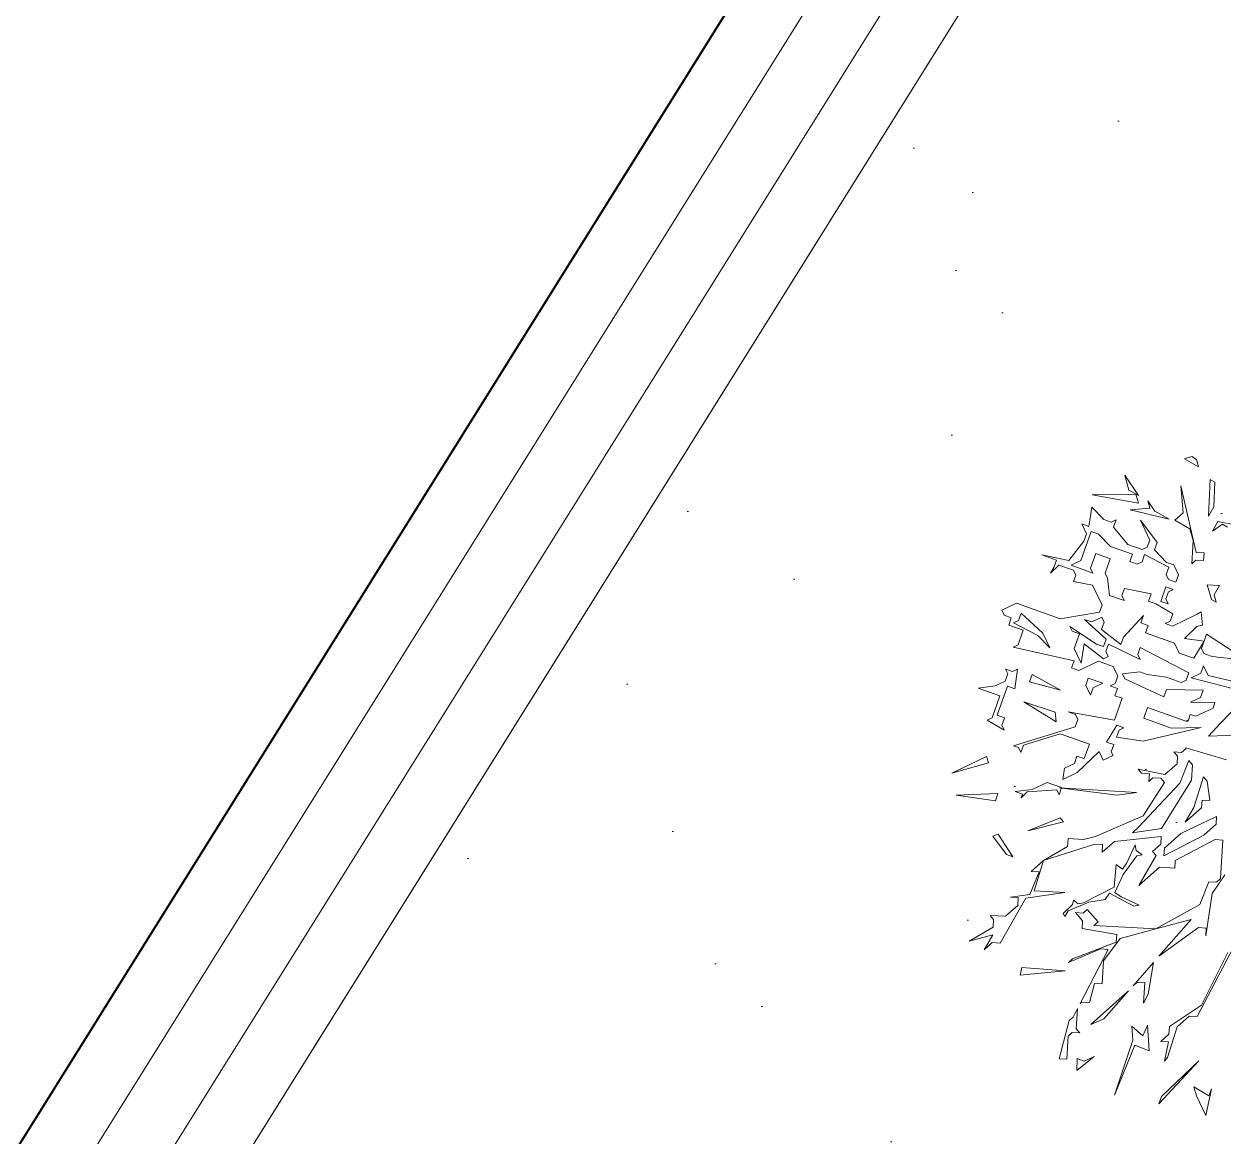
# Model space of a CAD drawing. Header units: millimetres. Extents: x -38151500 to -27467627, y -20617104 to -20349562.
# Drawn here: x -32394410 to -32392596, y -20490487 to -20488804 of the extents above; entities that cross this region are included whole.
import ezdxf
from ezdxf.xclip import XClip

# ---------------------------------------------------------------- set-up
doc = ezdxf.new("R2010")
doc.units = ezdxf.units.MM
doc.header["$MEASUREMENT"] = 0
doc.header["$XCLIPFRAME"] = 0
doc.layers.add('!!! ПОДОСНОВА', color=7, linetype='Continuous')
for name, color, linetype, lineweight in [('Новый_ГП_Граница участка_Ном._пера__1', 1, 'Continuous', 40), ('Новый_ГП_Ограждение_Ном._пера__152', 152, 'Continuous', 18), ('Новый_ГП_озеленение_газон_Ном._пера__74', 74, 'Continuous', 20), ('Новый_ГП_озеленение_газон_Ном._пера__94', 94, 'Continuous', 5), ('Чертеж_1_Новый_ГП_Топография_Ном._пера__253', 252, 'Continuous', 18)]:
    doc.layers.add(name, color=color, linetype=linetype, lineweight=lineweight)
doc.layers.add('Новый_ГП_озеленение_кустарники_Ном._пера__10', color=7, linetype='Continuous', lineweight=5, true_color=0x616d3a)
pattern_1 = [(37.5, (5709271.23, 0), (-24.0004694, 734.119856), [0, -579.12, 0, -647.7, 0, -619.125]), (7.5, (5709271.2, 0), (674.284925, 1075.23765), [0, -312.42, 0, -521.97, 0, -200.025]), (327.5, (5708802.6, 0), (1186.488555, 2.155777), [0, -190.5, 0, -685.8, 0, -895.35]), (317.5, (5708802.6, 0), (1145.334679, 334.393985), [0, -95.25, 0, -449.58, 0, -514.35])]

# ---------------------------------------------------------------- blocks, each defined once
blk = doc.blocks.new('Чертеж_5_1', base_point=(5709271.2, 0))
at = {"layer": 'Чертеж_1_Новый_ГП_Топография_Ном._пера__253', "color": 252, "lineweight": 18, "flags": 128}
blk.add_lwpolyline([(-32381958.8, -20466500), (-32362558.8, -20478480), (-32360088.8, -20474480), (-32355648.8, -20486530), (-32365378.8, -20500140), (-32364518.8, -20500700), (-32375878.8, -20516190), (-32376208.8, -20516730), (-32376478.8, -20516560), (-32400958.8, -20500980), (-32390278.8, -20483870), (-32391988.8, -20482750)], close=True, dxfattribs=at)

msp = doc.modelspace()

# ---------------------------------------------------------------- hatches: boundary and pattern name
at = {"layer": 'Новый_ГП_озеленение_газон_Ном._пера__74', "linetype": 'Continuous', "lineweight": 20}
h = msp.add_hatch(dxfattribs=at)
h.set_pattern_fill('AR_SAND_0005', color=74, style=0, pattern_type=2)
h.set_pattern_definition(pattern_1)
h.paths.add_polyline_path([(-32398350.35, -20497367.72), (-32396559.02, -20498487.23), (-32385931.21, -20481480.46), (-32389482.56, -20479260.77), (-32391580.09, -20482659.05), (-32389868.85, -20483779.86)])
h = msp.add_hatch(dxfattribs=at)
h.set_pattern_fill('AR_SAND_0005', color=74, style=0, pattern_type=2)
h.set_pattern_definition(pattern_1)
h.paths.add_polyline_path([(-32399843.27, -20499759.47), (-32400546.81, -20500886.58), (-32376306.25, -20516314.19), (-32376128.16, -20516022.78), (-32367023.74, -20503608.39), (-32369114.56, -20502301.71, -0.3182453), (-32373938.91, -20505219.97, -0.0136448), (-32376453.02, -20505175.46, 0.258872), (-32380779.38, -20507125.97, -0.3493763), (-32386844.9, -20507972.13, -0.1724048), (-32392006.42, -20500598.54, -0.0780291), (-32392242.85, -20497436.84, -0.2668386), (-32389829.69, -20493744.62, -0.0041241), (-32387722.3, -20492991.46, 0.3045295), (-32386935.14, -20491985.23, -0.0082483), (-32387037.3, -20491100.93), (-32389717.06, -20489426.28), (-32395713.89, -20499021.83), (-32394834.76, -20499571.23), (-32396318.37, -20501945.51)])

# ---------------------------------------------------------------- linework, layer by layer
at = {"layer": 'Новый_ГП_Граница участка_Ном._пера__1', "color": 1, "lineweight": 40}
msp.add_lwpolyline([(-32381958.77, -20466500), (-32362558.77, -20478480), (-32360088.77, -20474480), (-32355648.77, -20486530), (-32365378.77, -20500140), (-32364518.77, -20500700), (-32375878.77, -20516190), (-32376208.77, -20516730), (-32376478.77, -20516560), (-32400958.77, -20500980), (-32390278.77, -20483870), (-32391988.77, -20482750)], close=True, dxfattribs=at)
at = {"layer": 'Новый_ГП_Ограждение_Ном._пера__152', "color": 152, "lineweight": 18}
msp.add_lwpolyline([(-32381893.65, -20466775.27), (-32362493.68, -20478755.25), (-32360134.41, -20474934.58), (-32355873.04, -20486499.81), (-32365662.95, -20500193.61), (-32364805.09, -20500752.22), (-32376045.03, -20516078.52), (-32376274.02, -20516453.24), (-32400684.13, -20500917.72), (-32390005.49, -20483809.91), (-32391716.31, -20482689.37)], close=True, dxfattribs=at)
msp.add_lwpolyline([(-32398432.67, -20497499.61), (-32398602.33, -20497393.7), (-32390142.13, -20483839.95), (-32391852.54, -20482719.68), (-32389235.85, -20478480.27), (-32389066.19, -20478586.19), (-32391580.09, -20482659.05), (-32389868.85, -20483779.86), (-32398432.73, -20497499.7)], dxfattribs=at)
at = {"layer": 'Новый_ГП_озеленение_газон_Ном._пера__94', "color": 94, "lineweight": 5}
msp.add_lwpolyline([(-32389482.56, -20479260.77), (-32391580.09, -20482659.05), (-32389868.85, -20483779.86), (-32398350.35, -20497367.72), (-32396559.02, -20498487.23), (-32385931.21, -20481480.46)], close=True, dxfattribs=at)
at = {"layer": 'Новый_ГП_озеленение_кустарники_Ном._пера__10', "color": 77, "lineweight": 5, "true_color": 0x616d3a}
for p, q in [((-32392642.77, -20489458.56), (-32392654.04, -20489461.68)), ((-32392654.04, -20489461.68), (-32392632.45, -20489473.91)), ((-32392635.57, -20489462.64), (-32392642.77, -20489458.56)), ((-32392632.45, -20489473.91), (-32392635.57, -20489462.64)), ((-32392723.6, -20489517.36), (-32392744.24, -20489486.66)), ((-32392744.24, -20489486.66), (-32392737.99, -20489509.21)), ((-32392737.99, -20489509.21), (-32392723.6, -20489517.36)), ((-32392655.94, -20489543.71), (-32392659.38, -20489502.49)), ((-32392659.38, -20489502.49), (-32392636.01, -20489603.48)), ((-32392614.93, -20489493.34), (-32392617.79, -20489548.76)), ((-32392607.73, -20489497.41), (-32392614.93, -20489493.34)), ((-32392609.64, -20489534.36), (-32392607.73, -20489497.41)), ((-32392727.64, -20489515.45), (-32392793.73, -20489516.34)), ((-32392793.73, -20489516.34), (-32392723.68, -20489528.87)), ((-32392723.68, -20489528.87), (-32392727.64, -20489515.45)), ((-32392698.88, -20489540.86), (-32392709.2, -20489525.51)), ((-32392709.2, -20489525.51), (-32392706.08, -20489536.79)), ((-32392794.1, -20489534.84), (-32392798.41, -20489564.35)), ((-32392775.99, -20489553.71), (-32392794.1, -20489534.84)), ((-32392706.08, -20489536.79), (-32392735.83, -20489538.96)), ((-32392735.83, -20489538.96), (-32392677.29, -20489553.09)), ((-32392677.29, -20489553.09), (-32392698.88, -20489540.86)), ((-32392668.3, -20489554.7), (-32392655.94, -20489543.71)), ((-32392617.79, -20489548.76), (-32392609.64, -20489534.36)), ((-32392798.41, -20489564.35), (-32392809.43, -20489560.42)), ((-32392809.43, -20489560.42), (-32392802.33, -20489575.37)), ((-32392764.97, -20489557.63), (-32392775.99, -20489553.71)), ((-32392757.5, -20489554.08), (-32392764.97, -20489557.63)), ((-32392761.42, -20489565.1), (-32392757.5, -20489554.08)), ((-32392695.3, -20489588.66), (-32392720.51, -20489554.84)), ((-32392720.51, -20489554.84), (-32392706.32, -20489584.73)), ((-32392645.63, -20489567.75), (-32392668.3, -20489554.7)), ((-32392603.4, -20489556.91), (-32392611.55, -20489571.3)), ((-32392611.55, -20489571.3), (-32392596.2, -20489560.98)), ((-32392577.73, -20489561.94), (-32392603.4, -20489556.91)), ((-32392596.2, -20489560.98), (-32392589, -20489565.06)), ((-32392810.56, -20489615.9), (-32392794.86, -20489571.82)), ((-32392802.33, -20489575.37), (-32392806.26, -20489586.39)), ((-32392794.86, -20489571.82), (-32392783.84, -20489575.75)), ((-32392783.84, -20489575.75), (-32392765.72, -20489594.62)), ((-32392739.76, -20489591.45), (-32392761.42, -20489565.1)), ((-32392640.82, -20489585.61), (-32392645.63, -20489567.75)), ((-32392806.26, -20489586.39), (-32392829.05, -20489615.53)), ((-32392765.72, -20489594.62), (-32392732.66, -20489606.39)), ((-32392717.72, -20489599.3), (-32392739.76, -20489591.45)), ((-32392710.24, -20489595.75), (-32392717.72, -20489599.3)), ((-32392706.32, -20489584.73), (-32392710.24, -20489595.75)), ((-32392699.22, -20489599.68), (-32392695.3, -20489588.66)), ((-32392681.11, -20489618.55), (-32392699.22, -20489599.68)), ((-32392642.88, -20489620.65), (-32392640.82, -20489585.61)), ((-32392829.05, -20489615.53), (-32392869.59, -20489607.3)), ((-32392869.59, -20489607.3), (-32392847.55, -20489615.15)), ((-32392847.55, -20489615.15), (-32392851.47, -20489626.17)), ((-32392825.51, -20489623), (-32392810.56, -20489615.9)), ((-32392788.14, -20489605.26), (-32392795.99, -20489627.3)), ((-32392766.1, -20489613.11), (-32392788.14, -20489605.26)), ((-32392773.95, -20489635.15), (-32392766.1, -20489613.11)), ((-32392732.66, -20489606.39), (-32392736.59, -20489617.41)), ((-32392736.59, -20489617.41), (-32392725.57, -20489621.34)), ((-32392725.57, -20489621.34), (-32392718.09, -20489617.79)), ((-32392718.09, -20489617.79), (-32392714.17, -20489606.77)), ((-32392714.17, -20489606.77), (-32392677.56, -20489626.02)), ((-32392670.09, -20489622.47), (-32392681.11, -20489618.55)), ((-32392636.7, -20489615.15), (-32392642.88, -20489620.65)), ((-32392625.02, -20489615.84), (-32392636.7, -20489615.15)), ((-32392636.01, -20489603.48), (-32392624.33, -20489604.16)), ((-32392624.33, -20489604.16), (-32392625.02, -20489615.84)), ((-32392856.58, -20489634.7), (-32392844, -20489622.62)), ((-32392851.47, -20489626.17), (-32392856.58, -20489634.7)), ((-32392844, -20489622.62), (-32392821.96, -20489630.47)), ((-32392792.44, -20489634.78), (-32392825.51, -20489623)), ((-32392821.96, -20489630.47), (-32392818.41, -20489637.95)), ((-32392795.99, -20489627.3), (-32392792.44, -20489634.78)), ((-32392770.4, -20489642.63), (-32392773.95, -20489635.15)), ((-32392677.56, -20489626.02), (-32392681.48, -20489637.04)), ((-32392681.48, -20489637.04), (-32392677.94, -20489644.51)), ((-32392662.99, -20489637.42), (-32392670.09, -20489622.47)), ((-32392666.92, -20489648.44), (-32392662.99, -20489637.42)), ((-32392818.41, -20489637.95), (-32392821.77, -20489647.39)), ((-32392821.77, -20489647.39), (-32392792.82, -20489653.27)), ((-32392792.82, -20489653.27), (-32392778.63, -20489683.16)), ((-32392767.23, -20489668.59), (-32392770.4, -20489642.63)), ((-32392681.86, -20489655.53), (-32392689.71, -20489677.57)), ((-32392670.84, -20489659.46), (-32392681.86, -20489655.53)), ((-32392677.94, -20489644.51), (-32392666.92, -20489648.44)), ((-32392600.97, -20489653.35), (-32392619.44, -20489652.39)), ((-32392619.44, -20489652.39), (-32392613.2, -20489674.94)), ((-32392609.12, -20489667.74), (-32392600.97, -20489653.35)), ((-32392745.19, -20489676.44), (-32392767.23, -20489668.59)), ((-32392744.81, -20489657.95), (-32392748.74, -20489668.97)), ((-32392748.74, -20489668.97), (-32392745.19, -20489676.44)), ((-32392704.28, -20489666.18), (-32392744.81, -20489657.95)), ((-32392708.21, -20489677.2), (-32392704.28, -20489666.18)), ((-32392682.24, -20489674.03), (-32392678.31, -20489663.01)), ((-32392678.31, -20489663.01), (-32392670.84, -20489659.46)), ((-32392606, -20489679.02), (-32392609.12, -20489667.74)), ((-32392908.08, -20489680.52), (-32392930.5, -20489691.16)), ((-32392930.5, -20489691.16), (-32392926.95, -20489698.63)), ((-32392841.96, -20489704.07), (-32392908.08, -20489680.52)), ((-32392778.63, -20489683.16), (-32392782.56, -20489694.18)), ((-32392697.18, -20489681.12), (-32392708.21, -20489677.2)), ((-32392671.6, -20489696.44), (-32392697.18, -20489681.12)), ((-32392689.71, -20489677.57), (-32392678.69, -20489681.5)), ((-32392678.69, -20489681.5), (-32392682.24, -20489674.03)), ((-32392613.2, -20489674.94), (-32392606, -20489679.02)), ((-32392926.95, -20489698.63), (-32392915.93, -20489702.56)), ((-32392915.93, -20489702.56), (-32392919.86, -20489713.58)), ((-32392912.39, -20489710.03), (-32392904.91, -20489706.48)), ((-32392875.78, -20489729.28), (-32392912.39, -20489710.03)), ((-32392904.91, -20489706.48), (-32392900.99, -20489695.46)), ((-32392900.99, -20489695.46), (-32392868.3, -20489725.73)), ((-32392782.56, -20489694.18), (-32392841.96, -20489704.07)), ((-32392772.29, -20489735.09), (-32392804.97, -20489704.82)), ((-32392804.97, -20489704.82), (-32392793.95, -20489708.75)), ((-32392793.95, -20489708.75), (-32392779.01, -20489701.65)), ((-32392775.46, -20489709.13), (-32392779.38, -20489720.15)), ((-32392779.01, -20489701.65), (-32392775.46, -20489709.13)), ((-32392746.32, -20489731.92), (-32392716.06, -20489699.24)), ((-32392716.06, -20489699.24), (-32392719.98, -20489710.26)), ((-32392682.99, -20489711.01), (-32392675.52, -20489707.46)), ((-32392675.52, -20489707.46), (-32392671.6, -20489696.44)), ((-32392634.61, -20489697.2), (-32392671.97, -20489714.94)), ((-32392628.82, -20489693.24), (-32392634.61, -20489697.2)), ((-32392626.73, -20489713.8), (-32392628.82, -20489693.24)), ((-32392919.86, -20489713.58), (-32392897.82, -20489721.43)), ((-32392897.82, -20489721.43), (-32392905.67, -20489743.47)), ((-32392868.3, -20489725.73), (-32392857.66, -20489748.15)), ((-32392823.84, -20489722.94), (-32392827.39, -20489715.47)), ((-32392827.39, -20489715.47), (-32392787.24, -20489742.19)), ((-32392812.82, -20489726.86), (-32392823.84, -20489722.94)), ((-32392820.67, -20489748.9), (-32392812.82, -20489726.86)), ((-32392779.38, -20489720.15), (-32392750.25, -20489742.94)), ((-32392719.98, -20489710.26), (-32392708.96, -20489714.18)), ((-32392708.96, -20489714.18), (-32392712.88, -20489725.2)), ((-32392712.88, -20489725.2), (-32392668.8, -20489740.9)), ((-32392671.97, -20489714.94), (-32392682.99, -20489711.01)), ((-32392653.86, -20489733.81), (-32392634.99, -20489715.69)), ((-32392634.99, -20489715.69), (-32392626.73, -20489713.8)), ((-32392620.42, -20489727.09), (-32392624.34, -20489738.11)), ((-32392559.88, -20489766.67), (-32392620.42, -20489727.09)), ((-32392905.67, -20489743.47), (-32392913.14, -20489747.02)), ((-32392857.66, -20489748.15), (-32392875.78, -20489729.28)), ((-32392805.73, -20489741.81), (-32392810.03, -20489771.32)), ((-32392776.59, -20489764.61), (-32392805.73, -20489741.81)), ((-32392787.24, -20489742.19), (-32392776.21, -20489746.11)), ((-32392776.21, -20489746.11), (-32392772.29, -20489735.09)), ((-32392768.74, -20489742.56), (-32392772.67, -20489753.58)), ((-32392721.11, -20489765.74), (-32392768.74, -20489742.56)), ((-32392750.25, -20489742.94), (-32392746.32, -20489731.92)), ((-32392668.8, -20489740.9), (-32392661.71, -20489755.85)), ((-32392624.34, -20489738.11), (-32392653.86, -20489733.81)), ((-32392639.67, -20489763.7), (-32392624.34, -20489738.11)), ((-32392624.34, -20489738.11), (-32392628.27, -20489749.13)), ((-32392913.14, -20489747.02), (-32392821.05, -20489767.4)), ((-32392810.03, -20489771.32), (-32392820.67, -20489748.9)), ((-32392769.12, -20489761.06), (-32392776.59, -20489764.61)), ((-32392772.67, -20489753.58), (-32392769.12, -20489761.06)), ((-32392720.73, -20489747.24), (-32392724.66, -20489758.26)), ((-32392724.66, -20489758.26), (-32392721.11, -20489765.74)), ((-32392647.52, -20489785.74), (-32392720.73, -20489747.24)), ((-32392661.71, -20489755.85), (-32392639.67, -20489763.7)), ((-32392628.27, -20489749.13), (-32392624.72, -20489756.6)), ((-32392624.72, -20489756.6), (-32392613.7, -20489760.53)), ((-32392613.7, -20489760.53), (-32392603.86, -20489761.96)), ((-32392603.86, -20489761.96), (-32392559.88, -20489766.67)), ((-32392913.89, -20489784), (-32392924.92, -20489780.08)), ((-32392924.92, -20489780.08), (-32392921.37, -20489787.55)), ((-32392906.42, -20489780.46), (-32392913.89, -20489784)), ((-32392910.72, -20489809.97), (-32392906.42, -20489780.46)), ((-32392821.05, -20489767.4), (-32392824.98, -20489778.42)), ((-32392824.98, -20489778.42), (-32392813.96, -20489782.34)), ((-32392813.96, -20489782.34), (-32392784.06, -20489768.15)), ((-32392784.06, -20489768.15), (-32392762.02, -20489776)), ((-32392762.02, -20489776), (-32392754.93, -20489790.95)), ((-32392625.1, -20489775.1), (-32392629.02, -20489786.12)), ((-32392618, -20489790.04), (-32392625.1, -20489775.1)), ((-32392925.29, -20489798.57), (-32392940.24, -20489805.67)), ((-32392921.37, -20489787.55), (-32392925.29, -20489798.57)), ((-32392884.38, -20489788.31), (-32392888.31, -20489799.33)), ((-32392888.31, -20489799.33), (-32392841.52, -20489811.84)), ((-32392841.52, -20489811.84), (-32392884.38, -20489788.31)), ((-32392799.39, -20489793.74), (-32392803.31, -20489804.76)), ((-32392777.35, -20489801.59), (-32392799.39, -20489793.74)), ((-32392754.93, -20489790.95), (-32392758.85, -20489801.97)), ((-32392747.46, -20489787.4), (-32392721.49, -20489784.23)), ((-32392743.91, -20489794.87), (-32392747.46, -20489787.4)), ((-32392685.26, -20489821.97), (-32392743.91, -20489794.87)), ((-32392721.49, -20489784.23), (-32392710.47, -20489788.16)), ((-32392710.47, -20489788.16), (-32392680.96, -20489792.46)), ((-32392680.96, -20489792.46), (-32392658.91, -20489800.31)), ((-32392658.91, -20489800.31), (-32392651.44, -20489796.76)), ((-32392651.44, -20489796.76), (-32392647.52, -20489785.74)), ((-32392629.02, -20489786.12), (-32392643.97, -20489793.21)), ((-32392643.97, -20489793.21), (-32392581.39, -20489809.29)), ((-32392566.45, -20489802.19), (-32392618, -20489790.04)), ((-32392940.24, -20489805.67), (-32392966.2, -20489808.84)), ((-32392966.2, -20489808.84), (-32392933.14, -20489820.61)), ((-32392937.44, -20489850.13), (-32392921.74, -20489806.05)), ((-32392921.74, -20489806.05), (-32392910.72, -20489809.97)), ((-32392803.31, -20489804.76), (-32392796.22, -20489819.71)), ((-32392796.22, -20489819.71), (-32392792.29, -20489808.69)), ((-32392792.29, -20489808.69), (-32392777.35, -20489801.59)), ((-32392758.85, -20489801.97), (-32392766.33, -20489805.52)), ((-32392766.33, -20489805.52), (-32392755.31, -20489809.44)), ((-32392755.31, -20489809.44), (-32392759.23, -20489820.46)), ((-32392681.33, -20489810.95), (-32392685.26, -20489821.97)), ((-32392625.85, -20489812.08), (-32392681.33, -20489810.95)), ((-32392629.78, -20489823.1), (-32392625.85, -20489812.08)), ((-32392933.14, -20489820.61), (-32392944.92, -20489853.67)), ((-32392896.73, -20489829.83), (-32392848.28, -20489859.81)), ((-32392849.53, -20489845.36), (-32392896.73, -20489829.83)), ((-32392748.21, -20489824.39), (-32392759.99, -20489857.45)), ((-32392759.23, -20489820.46), (-32392748.21, -20489824.39)), ((-32392644.72, -20489830.2), (-32392629.78, -20489823.1)), ((-32392607.74, -20489830.95), (-32392644.72, -20489830.2)), ((-32392610.68, -20489839.22), (-32392607.74, -20489830.95)), ((-32392599.98, -20489862.27), (-32392568.91, -20489830.62)), ((-32392944.92, -20489853.67), (-32392952.39, -20489857.22)), ((-32392926.42, -20489854.05), (-32392937.44, -20489850.13)), ((-32392930.35, -20489865.07), (-32392926.42, -20489854.05)), ((-32392848.28, -20489859.81), (-32392849.53, -20489845.36)), ((-32392759.99, -20489857.45), (-32392830.03, -20489844.92)), ((-32392830.03, -20489844.92), (-32392819.01, -20489848.84)), ((-32392819.01, -20489848.84), (-32392815.47, -20489856.32)), ((-32392715.53, -20489854.66), (-32392709.64, -20489838.12)), ((-32392674.2, -20489869.37), (-32392715.53, -20489854.66)), ((-32392709.64, -20489838.12), (-32392651.78, -20489858.73)), ((-32392648.04, -20489856.96), (-32392645.1, -20489848.69)), ((-32392645.1, -20489848.69), (-32392636.84, -20489851.64)), ((-32392636.84, -20489851.64), (-32392610.68, -20489839.22)), ((-32392952.39, -20489857.22), (-32392926.8, -20489872.55)), ((-32392926.8, -20489872.55), (-32392930.35, -20489865.07)), ((-32392819.39, -20489867.34), (-32392912.49, -20489896.27)), ((-32392815.47, -20489856.32), (-32392819.39, -20489867.34)), ((-32392771.76, -20489890.51), (-32392756.44, -20489864.92)), ((-32392752.89, -20489872.39), (-32392756.82, -20489883.41)), ((-32392756.44, -20489864.92), (-32392745.42, -20489868.85)), ((-32392745.42, -20489868.85), (-32392752.89, -20489872.39)), ((-32392716.23, -20489889.33), (-32392628.46, -20489868.37)), ((-32392628.46, -20489868.37), (-32392674.2, -20489869.37)), ((-32392651.78, -20489858.73), (-32392648.04, -20489856.96)), ((-32392648.04, -20489856.96), (-32392651.78, -20489858.73)), ((-32392651.78, -20489858.73), (-32392649.03, -20489859.71)), ((-32392649.03, -20489859.71), (-32392648.04, -20489856.96)), ((-32392617.51, -20489881.47), (-32392599.98, -20489862.27)), ((-32392897.67, -20489895.34), (-32392841.81, -20489877.98)), ((-32392841.81, -20489877.98), (-32392797.73, -20489893.68)), ((-32392760.74, -20489894.43), (-32392771.76, -20489890.51)), ((-32392756.82, -20489883.41), (-32392716.23, -20489889.33)), ((-32392563.85, -20489879.56), (-32392617.51, -20489881.47)), ((-32392912.49, -20489896.27), (-32392905.14, -20489898.89)), ((-32392905.14, -20489898.89), (-32392901.59, -20489906.36)), ((-32392901.59, -20489906.36), (-32392897.67, -20489895.34)), ((-32392816.18, -20489936.78), (-32392783.16, -20489905.08)), ((-32392797.73, -20489893.68), (-32392805.58, -20489915.72)), ((-32392783.16, -20489905.08), (-32392776.95, -20489918.16)), ((-32392764.67, -20489905.46), (-32392760.74, -20489894.43)), ((-32392762, -20489911.06), (-32392764.67, -20489905.46)), ((-32392664.44, -20489911.77), (-32392669.94, -20489905.59)), ((-32392669.94, -20489905.59), (-32392658.26, -20489906.28)), ((-32392658.26, -20489906.28), (-32392652.08, -20489900.78)), ((-32392652.08, -20489900.78), (-32392651.76, -20489899.58)), ((-32392651.76, -20489899.58), (-32392590.48, -20489917.6)), ((-32392953.52, -20489912.7), (-32393005.83, -20489937.54)), ((-32393005.83, -20489937.54), (-32392950.36, -20489921.79)), ((-32392950.36, -20489921.79), (-32392953.52, -20489912.7)), ((-32392820.52, -20489922.82), (-32392835.47, -20489929.91)), ((-32392816.6, -20489911.8), (-32392820.52, -20489922.82)), ((-32392805.58, -20489915.72), (-32392816.6, -20489911.8)), ((-32392776.95, -20489918.16), (-32392762, -20489911.06)), ((-32392683.67, -20489939.94), (-32392665.13, -20489923.45)), ((-32392665.13, -20489923.45), (-32392664.44, -20489911.77)), ((-32392647.27, -20489918.64), (-32392661, -20489952.99)), ((-32392641.77, -20489924.82), (-32392647.27, -20489918.64)), ((-32392643.14, -20489948.18), (-32392641.77, -20489924.82)), ((-32392835.47, -20489929.91), (-32392837.98, -20489947.13)), ((-32392837.98, -20489947.13), (-32392816.18, -20489936.78)), ((-32392718.71, -20489937.88), (-32392724.21, -20489931.7)), ((-32392724.21, -20489931.7), (-32392683.67, -20489939.94)), ((-32392707.03, -20489938.57), (-32392718.71, -20489937.88)), ((-32392707.72, -20489950.25), (-32392707.03, -20489938.57)), ((-32392701.53, -20489944.75), (-32392707.72, -20489950.25)), ((-32392689.86, -20489945.44), (-32392701.53, -20489944.75)), ((-32392684.36, -20489951.62), (-32392689.86, -20489945.44)), ((-32392625.28, -20489943.37), (-32392639.7, -20489989.4)), ((-32392619.79, -20489949.55), (-32392625.28, -20489943.37)), ((-32392884.23, -20489962.22), (-32392910.2, -20489965.39)), ((-32392891.7, -20489965.77), (-32392847.24, -20489962.97)), ((-32392861.81, -20489951.58), (-32392884.23, -20489962.22)), ((-32392839.77, -20489959.43), (-32392861.81, -20489951.58)), ((-32392847.24, -20489962.97), (-32392843.7, -20489970.45)), ((-32392843.7, -20489970.45), (-32392839.77, -20489959.43)), ((-32392755.8, -20489970.86), (-32392843.05, -20489959.87)), ((-32392843.05, -20489959.87), (-32392726.26, -20489966.73)), ((-32392661, -20489952.99), (-32392723.51, -20490019.63)), ((-32392716.64, -20490002.46), (-32392684.36, -20489951.62)), ((-32392688.48, -20490021.69), (-32392643.14, -20489948.18)), ((-32392615.66, -20489979.09), (-32392619.79, -20489949.55)), ((-32392936.16, -20489968.56), (-32392999.11, -20489970.97)), ((-32392999.11, -20489970.97), (-32392940.09, -20489979.58)), ((-32392940.09, -20489979.58), (-32392936.16, -20489968.56)), ((-32392910.2, -20489965.39), (-32392899.17, -20489969.31)), ((-32392901.14, -20489974.82), (-32392891.7, -20489965.77)), ((-32392899.17, -20489969.31), (-32392901.14, -20489974.82)), ((-32392726.26, -20489966.73), (-32392755.8, -20489970.86)), ((-32392628.03, -20489990.08), (-32392627.34, -20489978.41)), ((-32392627.34, -20489978.41), (-32392615.66, -20489979.09)), ((-32392639.7, -20489989.4), (-32392652.76, -20490012.07)), ((-32392652.76, -20490012.07), (-32392628.03, -20489990.08)), ((-32392890.67, -20490025.06), (-32392842.22, -20490005.3)), ((-32392836.84, -20490011.58), (-32392890.67, -20490025.06)), ((-32392842.22, -20490005.3), (-32392836.84, -20490011.58)), ((-32392788.77, -20490033.37), (-32392716.64, -20490002.46)), ((-32392605.36, -20490003.14), (-32392659.62, -20490029.24)), ((-32392624.59, -20490031.3), (-32392606.04, -20490014.81)), ((-32392606.04, -20490014.81), (-32392605.36, -20490003.14)), ((-32392943.66, -20490033.23), (-32392936.02, -20490030.06)), ((-32392923.31, -20490060.6), (-32392943.66, -20490033.23)), ((-32392936.02, -20490030.06), (-32392913.38, -20490064.15)), ((-32392806.63, -20490038.18), (-32392788.77, -20490033.37)), ((-32392689.16, -20490033.37), (-32392759.92, -20490040.93)), ((-32392723.51, -20490019.63), (-32392732.79, -20490027.88)), ((-32392732.79, -20490027.88), (-32392688.48, -20490021.69)), ((-32392689.85, -20490045.05), (-32392689.16, -20490033.37)), ((-32392685.04, -20490062.91), (-32392624.59, -20490031.3)), ((-32392659.62, -20490029.24), (-32392684.35, -20490051.23)), ((-32392789.46, -20490045.05), (-32392867.08, -20490069.79)), ((-32392867.08, -20490069.79), (-32392830.68, -20490048.49)), ((-32392830.68, -20490048.49), (-32392829.99, -20490036.81)), ((-32392829.99, -20490036.81), (-32392806.63, -20490038.18)), ((-32392777.78, -20490045.74), (-32392789.46, -20490045.05)), ((-32392759.92, -20490040.93), (-32392778.47, -20490057.42)), ((-32392778.47, -20490057.42), (-32392777.78, -20490045.74)), ((-32392740.94, -20490073.47), (-32392728.45, -20490046.38)), ((-32392728.45, -20490046.38), (-32392727.16, -20490054.56)), ((-32392727.16, -20490054.56), (-32392717.71, -20490061.44)), ((-32392702.21, -20490056.04), (-32392689.85, -20490045.05)), ((-32392684.35, -20490051.23), (-32392685.04, -20490062.91)), ((-32392607.41, -20490038.17), (-32392667.86, -20490069.78)), ((-32392595.74, -20490038.86), (-32392607.41, -20490038.17)), ((-32392599.17, -20490097.25), (-32392595.74, -20490038.86)), ((-32392913.38, -20490064.15), (-32392923.31, -20490060.6)), ((-32392885.63, -20490086.28), (-32392867.08, -20490069.79)), ((-32392867.08, -20490069.79), (-32392881.51, -20490115.82)), ((-32392725.88, -20490062.73), (-32392746.54, -20490091.09)), ((-32392717.71, -20490061.44), (-32392725.88, -20490062.73)), ((-32392722.82, -20490107.56), (-32392696.72, -20490062.22)), ((-32392696.72, -20490062.22), (-32392702.21, -20490056.04)), ((-32392667.86, -20490069.78), (-32392668.55, -20490081.45)), ((-32392887.69, -20490121.31), (-32392873.95, -20490086.96)), ((-32392873.95, -20490086.96), (-32392885.63, -20490086.28)), ((-32392760.32, -20490110.01), (-32392757.28, -20490076.04)), ((-32392746.54, -20490091.09), (-32392759.03, -20490118.18)), ((-32392757.28, -20490076.04), (-32392747.83, -20490082.92)), ((-32392747.83, -20490082.92), (-32392740.94, -20490073.47)), ((-32392691.91, -20490080.08), (-32392722.82, -20490107.56)), ((-32392668.55, -20490081.45), (-32392691.91, -20490080.08)), ((-32392630.76, -20490136.41), (-32392617.03, -20490102.06)), ((-32392617.03, -20490102.06), (-32392605.35, -20490102.75)), ((-32392592.98, -20490091.75), (-32392612.22, -20490119.92)), ((-32392605.35, -20490102.75), (-32392599.17, -20490097.25)), ((-32392893.87, -20490126.81), (-32392933.02, -20490194.82)), ((-32392917.23, -20490125.44), (-32392887.69, -20490121.31)), ((-32392905.55, -20490126.12), (-32392917.23, -20490125.44)), ((-32392906.24, -20490137.8), (-32392905.55, -20490126.12)), ((-32392834.79, -20490118.56), (-32392893.87, -20490126.81)), ((-32392881.51, -20490115.82), (-32392834.79, -20490118.56)), ((-32392806.78, -20490134.06), (-32392760.32, -20490110.01)), ((-32392767.2, -20490119.46), (-32392774.09, -20490128.92)), ((-32392730.67, -20490138.84), (-32392767.2, -20490119.46)), ((-32392759.03, -20490118.18), (-32392749.58, -20490125.07)), ((-32392749.58, -20490125.07), (-32392722.49, -20490137.56)), ((-32392612.22, -20490119.92), (-32392621.83, -20490183.81)), ((-32392924.78, -20490154.29), (-32392906.24, -20490137.8)), ((-32392837.7, -20490150.04), (-32392823.12, -20490136.62)), ((-32392798.61, -20490132.77), (-32392830.01, -20490146.08)), ((-32392823.12, -20490136.62), (-32392822.04, -20490130.17)), ((-32392822.04, -20490130.17), (-32392814.95, -20490135.34)), ((-32392814.95, -20490135.34), (-32392806.78, -20490134.06)), ((-32392807.31, -20490149.47), (-32392801.13, -20490143.98)), ((-32392801.13, -20490143.98), (-32392784.64, -20490162.52)), ((-32392774.09, -20490128.92), (-32392798.61, -20490132.77)), ((-32392722.49, -20490137.56), (-32392730.67, -20490138.84)), ((-32392697.4, -20490173.51), (-32392630.76, -20490136.41)), ((-32392942.64, -20490159.1), (-32392948.14, -20490152.92)), ((-32392948.14, -20490152.92), (-32392924.78, -20490154.29)), ((-32392943.33, -20490170.78), (-32392942.64, -20490159.1)), ((-32392834.77, -20490154.4), (-32392837.7, -20490150.04)), ((-32392830.01, -20490146.08), (-32392834.77, -20490154.4)), ((-32392808, -20490161.15), (-32392818.99, -20490148.79)), ((-32392818.99, -20490148.79), (-32392807.31, -20490149.47)), ((-32392808.68, -20490172.83), (-32392808, -20490161.15)), ((-32392784.64, -20490162.52), (-32392790.82, -20490168.02)), ((-32392643.81, -20490159.08), (-32392697.4, -20490173.51)), ((-32392692.66, -20490214.8), (-32392643.81, -20490159.08)), ((-32392979.74, -20490192.08), (-32392943.33, -20490170.78)), ((-32392756.47, -20490181.76), (-32392808.68, -20490172.83)), ((-32392790.82, -20490168.02), (-32392697.4, -20490173.51)), ((-32392757.16, -20490193.44), (-32392756.47, -20490181.76)), ((-32392697.4, -20490173.51), (-32392750.98, -20490187.94)), ((-32392632.82, -20490171.44), (-32392692.66, -20490214.8)), ((-32392568.93, -20490181.06), (-32392634.87, -20490306.09)), ((-32392621.14, -20490172.13), (-32392632.82, -20490171.44)), ((-32392621.83, -20490183.81), (-32392621.14, -20490172.13)), ((-32392944.02, -20490182.46), (-32392979.74, -20490192.08)), ((-32392957.07, -20490205.13), (-32392944.02, -20490182.46)), ((-32392944.7, -20490194.14), (-32392957.07, -20490205.13)), ((-32392933.02, -20490194.82), (-32392944.7, -20490194.14)), ((-32392823.11, -20490218.86), (-32392757.16, -20490193.44)), ((-32392750.98, -20490187.94), (-32392776.39, -20490221.6)), ((-32392781.2, -20490203.74), (-32392829.29, -20490224.35)), ((-32392811.84, -20490286.32), (-32392769.53, -20490204.43)), ((-32392769.53, -20490204.43), (-32392781.2, -20490203.74)), ((-32392628.01, -20490288.91), (-32392588.17, -20490209.22)), ((-32392902.63, -20490243.23), (-32392900.05, -20490231.92)), ((-32392900.05, -20490231.92), (-32392834.64, -20490236.85)), ((-32392829.29, -20490224.35), (-32392823.11, -20490218.86)), ((-32392776.39, -20490221.6), (-32392778.45, -20490256.64)), ((-32392731.74, -20490259.38), (-32392700.8, -20490224.09)), ((-32392700.8, -20490224.09), (-32392709.07, -20490272.43)), ((-32392834.64, -20490236.85), (-32392902.63, -20490243.23)), ((-32392725.56, -20490253.89), (-32392731.74, -20490259.38)), ((-32392713.88, -20490254.57), (-32392725.56, -20490253.89)), ((-32392790.13, -20490255.95), (-32392797.69, -20490284.8)), ((-32392795.53, -20490318.04), (-32392738.67, -20490267.29)), ((-32392778.45, -20490256.64), (-32392790.13, -20490255.95)), ((-32392738.67, -20490267.29), (-32392775.7, -20490309.53)), ((-32392715.71, -20490285.71), (-32392713.88, -20490254.57)), ((-32392709.07, -20490272.43), (-32392715.71, -20490285.71)), ((-32392809.36, -20490284.12), (-32392811.84, -20490286.32)), ((-32392797.69, -20490284.8), (-32392809.36, -20490284.12)), ((-32392676.78, -20490321.2), (-32392628.01, -20490288.91)), ((-32392828.6, -20490312.28), (-32392822.41, -20490306.79)), ((-32392822.41, -20490306.79), (-32392815.8, -20490293.99)), ((-32392815.8, -20490293.99), (-32392817.6, -20490324.65)), ((-32392646.55, -20490305.4), (-32392665.1, -20490321.89)), ((-32392634.87, -20490306.09), (-32392646.55, -20490305.4)), ((-32392843.71, -20490369.99), (-32392828.6, -20490312.28)), ((-32392817.6, -20490324.65), (-32392812.11, -20490330.83)), ((-32392775.7, -20490309.53), (-32392795.53, -20490318.04)), ((-32392731.99, -20490341.68), (-32392733.51, -20490320.81)), ((-32392733.51, -20490320.81), (-32392716.71, -20490335.32)), ((-32392716.71, -20490335.32), (-32392710.03, -20490319.1)), ((-32392710.03, -20490319.1), (-32392707.18, -20490358.23)), ((-32392665.1, -20490321.89), (-32392679.52, -20490367.92)), ((-32392677.46, -20490332.88), (-32392676.78, -20490321.2)), ((-32392829.97, -20490335.64), (-32392832.03, -20490370.68)), ((-32392823.79, -20490330.15), (-32392829.97, -20490335.64)), ((-32392812.11, -20490330.83), (-32392823.79, -20490330.15)), ((-32392760.02, -20490425.03), (-32392731.99, -20490341.68)), ((-32392689.83, -20490343.88), (-32392677.46, -20490332.88)), ((-32392678.15, -20490344.56), (-32392689.83, -20490343.88)), ((-32392684.04, -20490373.51), (-32392678.15, -20490344.56)), ((-32392728.81, -20490349.32), (-32392760.02, -20490425.03)), ((-32392707.18, -20490358.23), (-32392728.81, -20490349.32)), ((-32392832.03, -20490370.68), (-32392843.71, -20490369.99)), ((-32392790.52, -20490366.41), (-32392816.97, -20490387.94)), ((-32392816.97, -20490387.94), (-32392816.5, -20490369.45)), ((-32392816.5, -20490369.45), (-32392805.5, -20490373.43)), ((-32392805.5, -20490373.43), (-32392790.52, -20490366.41)), ((-32392631.97, -20490373.28), (-32392692.85, -20490438.32)), ((-32392688.87, -20490427.32), (-32392631.97, -20490373.28)), ((-32392679.52, -20490367.92), (-32392684.04, -20490373.51)), ((-32392635.52, -20490425.87), (-32392639.85, -20490412.52)), ((-32392639.85, -20490412.52), (-32392617.02, -20490426.35)), ((-32392613.04, -20490415.35), (-32392621.48, -20490455.84)), ((-32392617.02, -20490426.35), (-32392613.04, -20490415.35)), ((-32392692.85, -20490438.32), (-32392688.87, -20490427.32)), ((-32392621.48, -20490455.84), (-32392635.52, -20490425.87))]:
    msp.add_line(p, q, dxfattribs=at)

# ---------------------------------------------------------------- block references
at = {"layer": '!!! ПОДОСНОВА', "color": 252, "lineweight": 40}
ref = msp.add_blockref('Чертеж_5_1', (5709271.23, 0), dxfattribs=at)
XClip(ref).set_block_clipping_path([(-32447502.6966846101, -20418838.4532491304), (-32447502.6966846101, -20510095.8116091713), (-32424922.1270352304, -20510095.8116091713), (-32419528.9893509001, -20521215.6831232607), (-32334163.1257211715, -20521215.6831232607), (-32334163.1257211715, -20418721.7424019799)])

doc.saveas('drawing.dxf')
